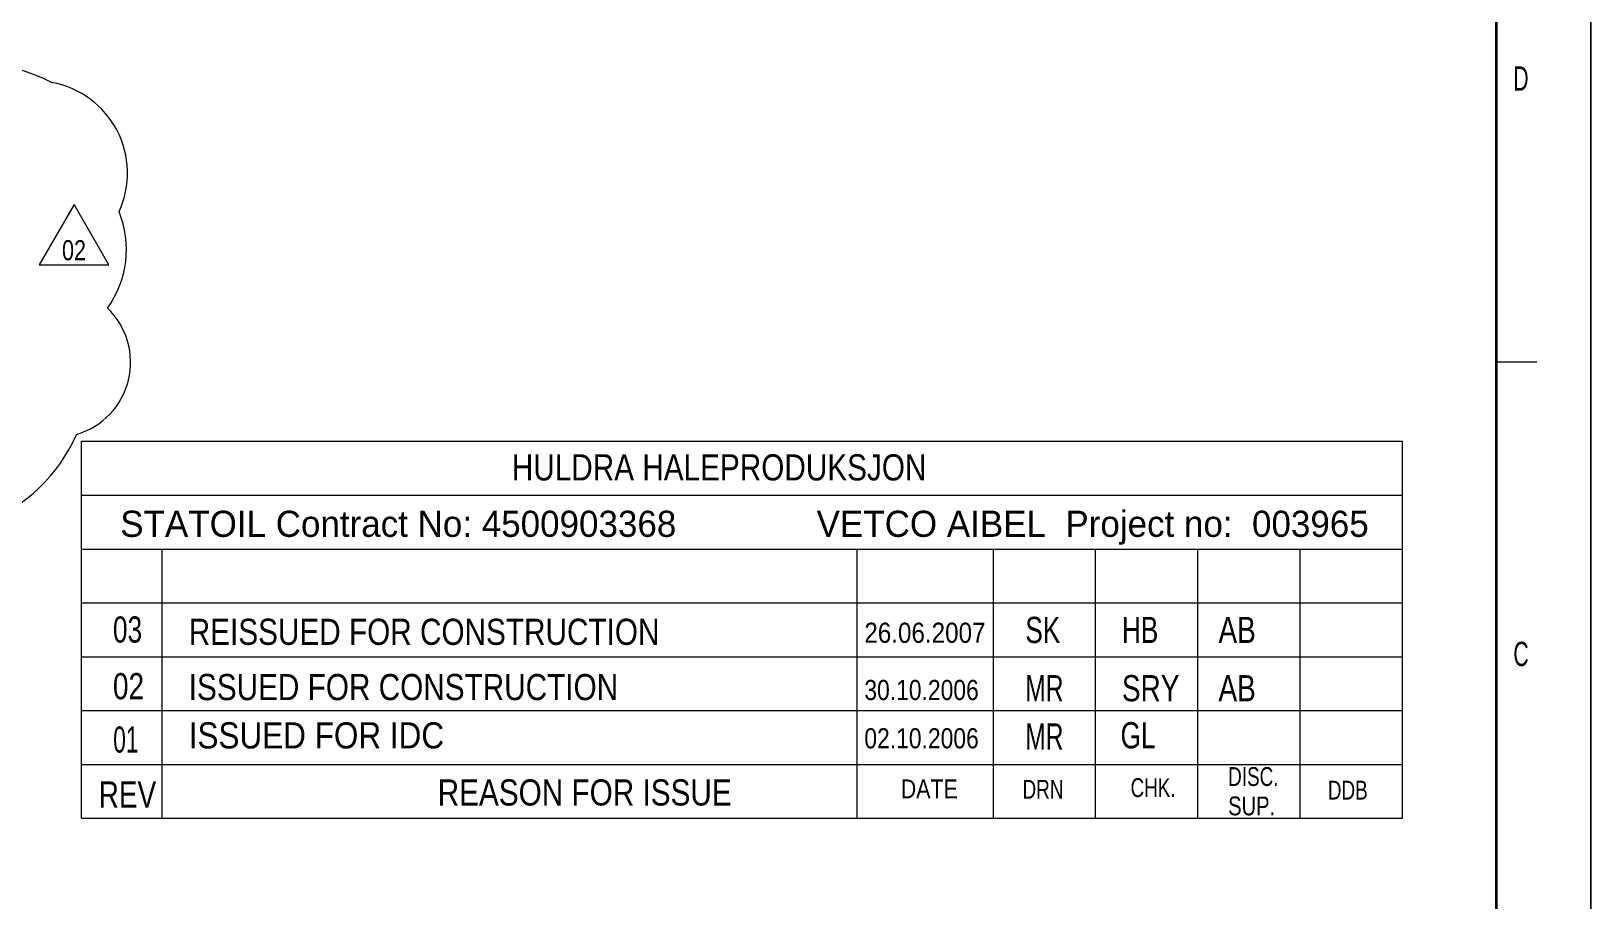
# Model space of a CAD drawing. Header units: millimetres. Extents: x 0 to 841, y 0 to 594.
# Drawn here: x 647.2 to 841, y 160.1 to 267.9 of the extents above; entities that cross this region are included whole.
import ezdxf
from ezdxf.enums import TextEntityAlignment as Align

# ---------------------------------------------------------------- set-up
doc = ezdxf.new("R2010")
doc.units = ezdxf.units.MM
doc.header["$LTSCALE"] = 0.81
for name, color, linetype, lineweight in [('1', 7, 'Continuous', 13), ('12', 7, 'Continuous', 13), ('34', 7, 'Continuous', 25), ('50', 7, 'Continuous', 13), ('51', 7, 'Continuous', 13), ('9', 7, 'Continuous', 13)]:
    doc.layers.add(name, color=color, linetype=linetype, lineweight=lineweight)
doc.layers.add('35', color=7, linetype='Continuous')
doc.layers.add('36', color=7, linetype='Continuous')

msp = doc.modelspace()

# ---------------------------------------------------------------- linework, layer by layer
at = {"layer": '1'}
for p, q in [((834.2748, 226.8378), (829.263, 226.8378)), ((653.4488, 170.1843), (653.4488, 217)), ((653.4488, 217), (817.5827, 217)), ((817.5827, 170.1843), (817.5827, 217)), ((653.4488, 210.3118), (817.5827, 210.3118)), ((653.4488, 203.6236), (817.5827, 203.6236)), ((663.4803, 170.1843), (663.4803, 203.6236)), ((749.8488, 170.1843), (749.8488, 203.6236)), ((766.7591, 170.1843), (766.7591, 203.6236)), ((779.4646, 170.1843), (779.4646, 203.6236)), ((792.1701, 170.1843), (792.1701, 203.6236)), ((804.8772, 170.1843), (804.8772, 203.6236)), ((653.4488, 196.9339), (817.5827, 196.9339)), ((653.4488, 190.2472), (817.5827, 190.2472)), ((653.4488, 183.5606), (817.5827, 183.5606)), ((653.4488, 176.8709), (817.5827, 176.8709)), ((653.4488, 170.1843), (817.5827, 170.1843))]:
    msp.add_line(p, q, dxfattribs=at)
at = {"layer": '1', "lineweight": 35}
msp.add_lwpolyline([(829.263, 112.0142), (829.263, 582.2276), (10.3331, 582.2276), (10.3331, 10.3819)], dxfattribs=at)
at = {"layer": '12'}
msp.add_lwpolyline([(0, 594), (841, 594), (841, 0), (0, 0)], close=True, dxfattribs=at)
at = {"layer": '50'}
msp.add_lwpolyline([(652.515, 246.4346), (648.185, 238.9346), (656.8449, 238.9346)], close=True, dxfattribs=at)
at = {"layer": '51'}
for centre, radius, start, end in [((639.5812, 241.9155), 22.1285, 62.67833, 113.07829), ((647.7265, 250.3209), 11.4329, 335.22504, 79.8674), ((646.609, 240.8382), 12.4185, 324.09484, 22.19768), ((650.2152, 226.8152), 9.3309, 286.28629, 46.24859), ((633.4985, 226.4489), 21.1559, 291.83929, 336.04358)]:
    msp.add_arc(centre, radius, start, end, dxfattribs=at)
at = {"layer": '9'}
msp.add_lwpolyline([(0, 0), (841, 0), (841, 594), (0, 594)], close=True, dxfattribs=at)

# ---------------------------------------------------------------- texts
at = {"layer": '1', "width": 0.65}
for s, p in [('D', (833.2701, 260.5646)), ('C', (833.2701, 189.0835))]:
    msp.add_text(s, height=3.02, dxfattribs=at).set_placement(p, align=Align.RIGHT)
at = {"layer": '34'}
for s, width, p in [('DISC.', 0.75, (795.9339, 174.1913)), ('DATE', 0.85, (755.2504, 172.6606)), ('DRN', 0.75, (770.3843, 172.6071)), ('CHK.', 0.75, (783.8047, 172.8102)), ('DDB', 0.75, (808.3244, 172.5031)), ('SUP.', 0.8, (795.9339, 170.5409))]:
    msp.add_text(s, height=2.34, dxfattribs=dict(at, width=width)).set_placement(p)
at = {"layer": '35'}
for s, height, width, p in [('03', 3.25, 0.75, (657.3543, 192.0016)), ('REISSUED FOR CONSTRUCTION', 3.25, 0.85, (666.7717, 191.7181)), ('26.06.2007', 2.5, 0.9, (750.7244, 191.9748)), ('SK', 3.25, 0.75, (770.7339, 191.9488)), ('HB', 3.25, 0.75, (782.7339, 191.9488)), ('AB', 3.25, 0.8, (794.7339, 191.9488)), ('02', 3.25, 0.8, (657.3543, 184.9614)), ('ISSUED FOR CONSTRUCTION', 3.25, 0.85, (666.7717, 184.8512)), ('SRY', 3.25, 0.8, (782.7339, 184.7079)), ('30.10.2006', 2.5, 0.85, (750.7244, 184.8638)), ('MR', 3.25, 0.7, (770.7339, 184.7079)), ('AB', 3.25, 0.8, (794.7339, 184.7079)), ('01', 3.25, 0.65, (657.3858, 178.3315)), ('ISSUED FOR IDC ', 3.25, 0.9, (666.7717, 178.8512)), ('02.10.2006', 2.5, 0.85, (750.7244, 178.8638)), ('MR', 3.25, 0.7, (770.7339, 178.7079)), ('GL', 3.25, 0.75, (782.5669, 178.8638)), ('REV', 3.25, 0.8, (655.5795, 171.5031)), ('REASON FOR ISSUE', 3.25, 0.85, (697.7071, 171.7614))]:
    msp.add_text(s, height=height, dxfattribs=dict(at, width=width)).set_placement(p)
at = {"layer": '36', "width": 0.85}
msp.add_text('HULDRA HALEPRODUKSJON', height=3.25, dxfattribs=at).set_placement((706.9165, 212.1409))
at = {"layer": '36'}
for s, p in [('STATOIL Contract No: 4500903368', (658.2614, 205.1315)), ('VETCO AIBEL  Project no:  003965', (744.7969, 205.1331))]:
    msp.add_text(s, height=3.25, dxfattribs=at).set_placement(p)
at = {"layer": '50', "width": 0.8}
msp.add_text('02', height=2.5, dxfattribs=at).set_placement((652.5142, 239.4882), align=Align.CENTER)

doc.saveas('drawing.dxf')
